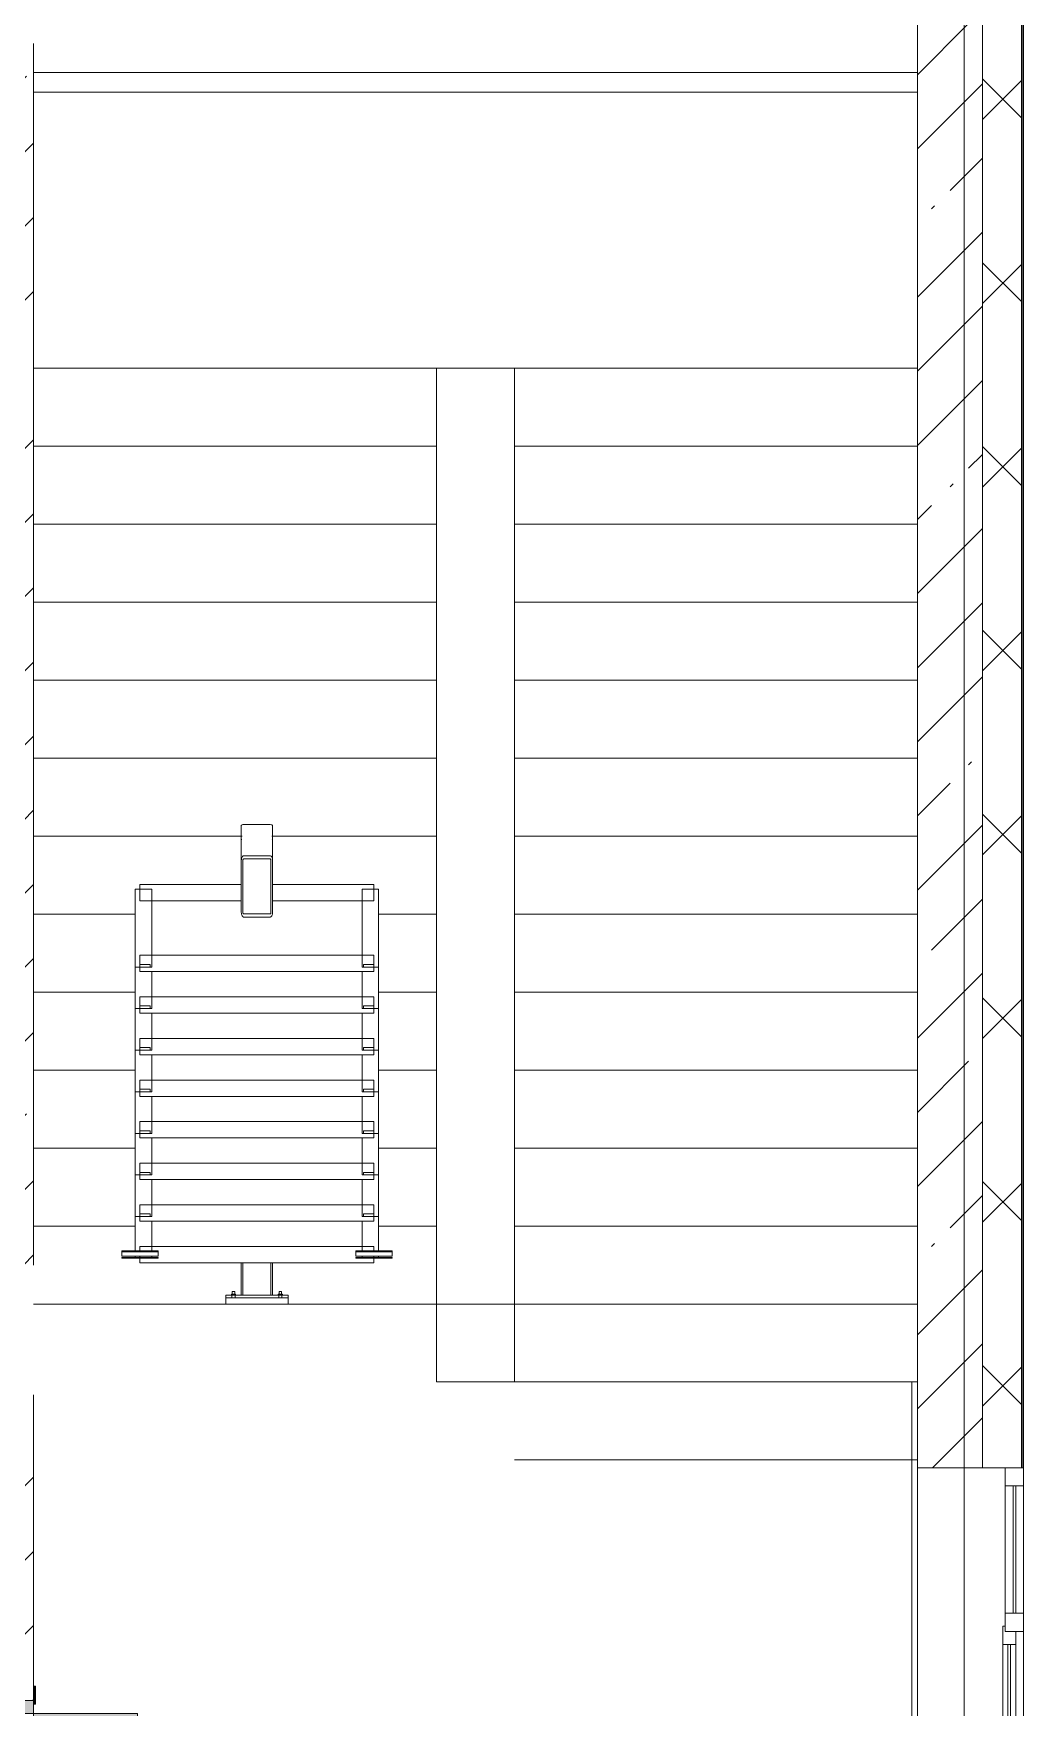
# Model space of a CAD drawing. Header units: millimetres. Extents: x 35224 to 234359, y -8553 to 29000.
# Drawn here: x 228779 to 232587, y 12198 to 18638 of the extents above; entities that cross this region are included whole.
import ezdxf

# ---------------------------------------------------------------- set-up
doc = ezdxf.new("R2010")
doc.units = ezdxf.units.MM
doc.linetypes.add('200_ШТРИХ__ш1_п0_6_', pattern=[800, 500, -300])
for name, color, linetype, lineweight in [('A-DETL-MBND-1', 7, '200_ШТРИХ__ш1_п0_6_', 9), ('A-GENM-1', 7, 'Continuous', 5), ('A-GLAZ-1', 7, 'Continuous', 5), ('A-WALL', 7, 'Continuous', 9), ('A-WALL-4', 7, 'Continuous', 5), ('I-WALL-3', 7, 'Continuous', 5), ('S-STRS-4', 7, 'Continuous', 5), ('Оси', 7, 'Continuous', 9)]:
    doc.layers.add(name, color=color, linetype=linetype, lineweight=lineweight)
for name, color, linetype, lineweight, true_color in [('A-DOOR-2', 7, 'Continuous', 5, 0xaaaaaa), ('A-DOOR-3', 7, 'Continuous', 5, 0xe2e2e2), ('A-DOOR-FRAM-2', 7, 'Continuous', 5, 0xe2e2e2), ('A-DOOR-FRAM-3', 7, 'Continuous', 5, 0xaaaaaa), ('A-FLOR-2', 7, 'Continuous', 5, 0xaaaaaa)]:
    doc.layers.add(name, color=color, linetype=linetype, lineweight=lineweight, true_color=true_color)
pattern_1 = [(45, (107348.7, 0), (-285.1231, 285.1231), []), (45, (107633.8, 0), (-285.1231, 285.1231), [504.031, -100.806, 16.764, -84.042])]

# ---------------------------------------------------------------- blocks, each defined once
blk = doc.blocks.new('110_Дверь_СКБ_2Ст - Д-1_л_Лестничная клетка EIS60 2-32142534-3_7_2_птичка')
at = {"layer": 'A-DOOR-3'}
for points in [[(612.5, 110), (662.5, 110), (662.5, 1010), (612.5, 1010), (612.5, 603.3)], [(-587.5, 110), (-587.5, 510), (-637.5, 510), (-637.5, 110)], [(712.5, -110), (712.5, 30), (697.5, 24.8), (697.5, -110)]]:
    blk.add_hatch(color=256, dxfattribs=at).paths.add_polyline_path(points)
h = blk.add_hatch(color=256, dxfattribs=at)
h.paths.add_polyline_path([(652.5, 30), (712.5, 30), (712.5, 110), (662.5, 110), (662.5, 60), (652.5, 60)])
h.paths.add_polyline_path([(-687.5, 30), (-627.5, 30), (-627.5, 60), (-637.5, 60), (-637.5, 110), (-687.5, 110)])
at = {"layer": 'A-DOOR-FRAM-2'}
for points in [[(-672.5, 110), (-672.5, 118), (-742.5, 118), (-742.5, 110)], [(767.5, 110), (767.5, 118), (697.5, 118), (697.5, 110)], [(-672.5, -110), (-672.5, 30), (-687.5, 24.8), (-687.5, -110)], [(-672.5, -118), (-672.5, -110), (-742.5, -110), (-742.5, -118)], [(767.5, -118), (767.5, -110), (697.5, -110), (697.5, -118)]]:
    blk.add_hatch(color=256, dxfattribs=at).paths.add_polyline_path(points)
at = {"layer": 'A-DOOR-2'}
for p, q in [((662.5, 1010), (612.5, 1010)), ((612.5, 1010), (612.5, 110)), ((662.5, 110), (662.5, 1010)), ((-637.5, 510), (-637.5, 110)), ((-587.5, 510), (-637.5, 510)), ((-587.5, 110), (-587.5, 510)), ((-637.5, 110), (-587.5, 110)), ((612.5, 110), (662.5, 110))]:
    blk.add_line(p, q, dxfattribs=at)
for centre, radius, start, end in [((662.5, 110), 900, 90, 180), ((-637.5, 110), 400, 360, 90)]:
    blk.add_arc(centre, radius, start, end, dxfattribs=at)
at = {"layer": 'A-DOOR-FRAM-3'}
for p, q in [((-672.5, 118), (-742.5, 118)), ((-742.5, 118), (-742.5, 110)), ((-742.5, 110), (-672.5, 110)), ((-637.5, 110), (-687.5, 110)), ((-687.5, 110), (-687.5, 30)), ((-672.5, 110), (-672.5, 118)), ((-637.5, 60), (-637.5, 110)), ((662.5, 110), (662.5, 60)), ((712.5, 110), (662.5, 110)), ((767.5, 118), (697.5, 118)), ((697.5, 118), (697.5, 110)), ((697.5, 110), (767.5, 110)), ((712.5, 30), (712.5, 110)), ((767.5, 110), (767.5, 118)), ((-687.5, 30), (-627.5, 30)), ((-672.5, 30), (-687.5, 30)), ((-687.5, 30), (-687.5, -110)), ((-672.5, -110), (-672.5, 30)), ((-627.5, 60), (-637.5, 60)), ((-627.5, 30), (-627.5, 60)), ((662.5, 60), (652.5, 60)), ((652.5, 60), (652.5, 30)), ((652.5, 30), (712.5, 30)), ((712.5, 30), (697.5, 30)), ((697.5, 30), (697.5, -110)), ((712.5, -110), (712.5, 30)), ((-672.5, -110), (-742.5, -110)), ((-742.5, -110), (-742.5, -118)), ((-742.5, -118), (-672.5, -118)), ((-687.5, -110), (-672.5, -110)), ((-672.5, -118), (-672.5, -110)), ((697.5, -110), (712.5, -110)), ((767.5, -110), (697.5, -110)), ((697.5, -110), (697.5, -118)), ((697.5, -118), (767.5, -118)), ((767.5, -118), (767.5, -110))]:
    blk.add_line(p, q, dxfattribs=at)
blk = doc.blocks.new('120_Окно_СКБ_2Ст_Фрамуга сверху - 120_Окно_СКБ_2Ст_2300х2500_h_ ДОО 2-24160916-3_7_2_птичка')
at = {"layer": 'A-GLAZ-1'}
for p, q in [((-1150, 13), (-1150, 83)), ((-1150, 83), (-1080, 83)), ((1150, 83), (-1150, 83)), ((-1080, 83), (-1080, 13)), ((-1080, 83), (1080, 83)), ((-590, 13), (-590, 83)), ((-590, 83), (-520, 83)), ((-520, 83), (-520, 13)), ((1080, 13), (1080, 83)), ((1080, 83), (1150, 83)), ((1150, 83), (1150, 13)), ((-1080, 13), (-1150, 13)), ((-1150, 13), (-540, 13)), ((-590, 53), (-1080, 53)), ((-590, 43), (-1080, 43)), ((-1080, 13), (-540, 13)), ((-520, 13), (-590, 13)), ((-520, 13), (-540, 13)), ((-540, 13), (-540, 3)), ((-540, 3), (1100, 3)), ((1100, 3), (-540, 3)), ((1080, 53), (-520, 53)), ((-520, 53), (-520, 13)), ((-470, 3), (-470, 53)), ((-470, 33), (1030, 33)), ((1030, 23), (-470, 23)), ((1030, 3), (1030, 53)), ((1080, 13), (1080, 53)), ((1150, 13), (1080, 13)), ((1100, 13), (1080, 13)), ((1100, 13), (1150, 13)), ((1100, 3), (1100, 13))]:
    blk.add_line(p, q, dxfattribs=at)
blk = doc.blocks.new('Анкер клиновой - Анкер клиновой МКТ В 10-10-16_85-22193208-3_7_2_птичка')
at = {"layer": 'A-DETL-MBND-1'}
for p, q in [((122191.4, 13788), (122191.4, 13784)), ((122207.4, 13788), (122191.4, 13788)), ((122191.4, 13788), (122207.4, 13788)), ((122194.4, 13798), (122194.4, 13784)), ((122204.4, 13798), (122194.4, 13798)), ((122194.4, 13798), (122204.4, 13798)), ((122204.4, 13784), (122204.4, 13798)), ((122207.4, 13784), (122207.4, 13788))]:
    blk.add_line(p, q, dxfattribs=at)
blk = doc.blocks.new('ОМ_Полоса_Трапеция прямоугольная_Прокат_ГОСТ 103-2006 - ОМ_Полоса_Трапеция прямоугольная_Прокат_ГОСТ 103-2006-21111644-3_7_2_птичка')
at = {"layer": 'A-GENM-1'}
for p, q in [((122699.4, 15046.5), (122699.4, 15056.5)), ((122699.4, 15056.5), (122739.4, 15056.5)), ((122739.4, 15046.5), (122699.4, 15046.5)), ((122739.4, 15056.5), (122739.4, 15046.5))]:
    blk.add_line(p, q, dxfattribs=at)
blk = doc.blocks.new('ОМ_Полоса_Трапеция прямоугольная_Прокат_ГОСТ 103-2006 - ОМ_Полоса_Трапеция прямоугольная_Прокат_ГОСТ 103-2006-V163-3_7_2_птичка')
at = {"layer": 'A-GENM-1'}
for p, q in [((122699.4, 14416.5), (122699.4, 14406.5)), ((122739.4, 14416.5), (122699.4, 14416.5)), ((122699.4, 14406.5), (122739.4, 14406.5)), ((122739.4, 14406.5), (122739.4, 14416.5))]:
    blk.add_line(p, q, dxfattribs=at)
blk = doc.blocks.new('ОМ_Полоса_Трапеция прямоугольная_Прокат_ГОСТ 103-2006 - ОМ_Полоса_Трапеция прямоугольная_Прокат_ГОСТ 103-2006-V164-3_7_2_птичка')
at = {"layer": 'A-GENM-1'}
for p, q in [((122699.4, 14256.5), (122699.4, 14246.5)), ((122739.4, 14256.5), (122699.4, 14256.5)), ((122699.4, 14246.5), (122739.4, 14246.5)), ((122739.4, 14246.5), (122739.4, 14256.5))]:
    blk.add_line(p, q, dxfattribs=at)
blk = doc.blocks.new('ОМ_Полоса_Трапеция прямоугольная_Прокат_ГОСТ 103-2006 - ОМ_Полоса_Трапеция прямоугольная_Прокат_ГОСТ 103-2006-V165-3_7_2_птичка')
at = {"layer": 'A-GENM-1'}
for p, q in [((122699.4, 14096.5), (122699.4, 14086.5)), ((122739.4, 14096.5), (122699.4, 14096.5)), ((122699.4, 14086.5), (122739.4, 14086.5)), ((122739.4, 14086.5), (122739.4, 14096.5))]:
    blk.add_line(p, q, dxfattribs=at)
blk = doc.blocks.new('ОМ_Полоса_Прокат_ГОСТ 103-2006 - ОМ_Полоса_Прокат_ГОСТ 103-2006-22193251-3_7_2_птичка')
at = {"layer": 'A-GENM-1'}
for p, q in [((122809.4, 13929.5), (122669.4, 13929.5)), ((122669.4, 13929.5), (122669.4, 13926.5)), ((122669.4, 13926.5), (122809.4, 13926.5)), ((122809.4, 13926.5), (122809.4, 13929.5))]:
    blk.add_line(p, q, dxfattribs=at)
blk = doc.blocks.new('ОМ_Полоса_Прокат_ГОСТ 103-2006 - ОМ_Полоса_Прокат_ГОСТ 103-2006-22193252-3_7_2_птичка')
at = {"layer": 'A-GENM-1'}
for p, q in [((122669.4, 13954.2), (122669.4, 13950.8)), ((122809.4, 13954.2), (122669.4, 13954.2)), ((122669.4, 13950.8), (122809.4, 13950.8)), ((122669.4, 13933.9), (122669.4, 13950.8)), ((122809.4, 13933.9), (122669.4, 13933.9)), ((122809.4, 13950.8), (122809.4, 13954.2)), ((122809.4, 13950.8), (122809.4, 13933.9))]:
    blk.add_line(p, q, dxfattribs=at)
blk = doc.blocks.new('ОМ_Полоса_Трапеция прямоугольная_Прокат_ГОСТ 103-2006 - ОМ_Полоса_Трапеция прямоугольная_Прокат_ГОСТ 103-2006-21111686-3_7_2_птичка')
at = {"layer": 'A-GENM-1'}
for p, q in [((121839.4, 15056.5), (121879.4, 15056.5)), ((121839.4, 15046.5), (121839.4, 15056.5)), ((121879.4, 15046.5), (121839.4, 15046.5)), ((121879.4, 15056.5), (121879.4, 15046.5))]:
    blk.add_line(p, q, dxfattribs=at)
blk = doc.blocks.new('ОМ_Полоса_Трапеция прямоугольная_Прокат_ГОСТ 103-2006 - ОМ_Полоса_Трапеция прямоугольная_Прокат_ГОСТ 103-2006-V166-3_7_2_птичка')
at = {"layer": 'A-GENM-1'}
for p, q in [((121879.4, 14416.5), (121839.4, 14416.5)), ((121839.4, 14416.5), (121839.4, 14406.5)), ((121839.4, 14406.5), (121879.4, 14406.5)), ((121879.4, 14406.5), (121879.4, 14416.5))]:
    blk.add_line(p, q, dxfattribs=at)
blk = doc.blocks.new('ОМ_Полоса_Трапеция прямоугольная_Прокат_ГОСТ 103-2006 - ОМ_Полоса_Трапеция прямоугольная_Прокат_ГОСТ 103-2006-V167-3_7_2_птичка')
at = {"layer": 'A-GENM-1'}
for p, q in [((121879.4, 14256.5), (121839.4, 14256.5)), ((121839.4, 14256.5), (121839.4, 14246.5)), ((121839.4, 14246.5), (121879.4, 14246.5)), ((121879.4, 14246.5), (121879.4, 14256.5))]:
    blk.add_line(p, q, dxfattribs=at)
blk = doc.blocks.new('ОМ_Полоса_Трапеция прямоугольная_Прокат_ГОСТ 103-2006 - ОМ_Полоса_Трапеция прямоугольная_Прокат_ГОСТ 103-2006-V168-3_7_2_птичка')
at = {"layer": 'A-GENM-1'}
for p, q in [((121879.4, 14096.5), (121839.4, 14096.5)), ((121839.4, 14096.5), (121839.4, 14086.5)), ((121839.4, 14086.5), (121879.4, 14086.5)), ((121879.4, 14086.5), (121879.4, 14096.5))]:
    blk.add_line(p, q, dxfattribs=at)
blk = doc.blocks.new('ОМ_Полоса_Прокат_ГОСТ 103-2006 - ОМ_Полоса_Прокат_ГОСТ 103-2006-22193295-3_7_2_птичка')
at = {"layer": 'A-GENM-1'}
for p, q in [((121909.4, 13929.5), (121769.4, 13929.5)), ((121769.4, 13929.5), (121769.4, 13926.5)), ((121769.4, 13926.5), (121909.4, 13926.5)), ((121909.4, 13926.5), (121909.4, 13929.5))]:
    blk.add_line(p, q, dxfattribs=at)
blk = doc.blocks.new('ОМ_Полоса_Прокат_ГОСТ 103-2006 - ОМ_Полоса_Прокат_ГОСТ 103-2006-22193296-3_7_2_птичка')
at = {"layer": 'A-GENM-1'}
for p, q in [((121909.4, 13954.2), (121769.4, 13954.2)), ((121769.4, 13954.2), (121769.4, 13950.8)), ((121769.4, 13950.8), (121909.4, 13950.8)), ((121769.4, 13933.9), (121769.4, 13950.8)), ((121909.4, 13933.9), (121769.4, 13933.9)), ((121909.4, 13950.8), (121909.4, 13954.2)), ((121909.4, 13950.8), (121909.4, 13933.9))]:
    blk.add_line(p, q, dxfattribs=at)
blk = doc.blocks.new('ОМ_Нижняя опорная пятка1 - ОМ_Нижняя опорная пятка-21111576-3_7_2_птичка')
at = {"layer": 'A-DETL-MBND-1'}
for p, q in [((-96, -10), (-96, 0)), ((-84, -10), (-84, 0)), ((84, -10), (84, 0)), ((96, -10), (96, 0))]:
    blk.add_line(p, q, dxfattribs=at)
blk = doc.blocks.new('ОМ_Труба_ГОСТ 8639-82 - ОМ_Труба_ГОСТ 8639-82-21111694-3_7_2_птичка')
at = {"layer": 'A-GENM-1'}
for p, q in [((122229.4, 15590.5), (122229.4, 15456.5)), ((122238.4, 15595.1), (122340.4, 15595.1)), ((122349.4, 15456.5), (122349.4, 15590.5)), ((122238.4, 15474.2), (122340.4, 15474.2)), ((122340.4, 15462.4), (122238.4, 15462.4)), ((122229.4, 15256.4), (122229.4, 15456.5)), ((122235.4, 15456.5), (122235.4, 15256.4)), ((122343.4, 15256.4), (122343.4, 15456.5)), ((122349.4, 15456.5), (122349.4, 15256.4)), ((122238.4, 15250.5), (122340.4, 15250.5)), ((122340.4, 15238.8), (122238.4, 15238.8))]:
    blk.add_line(p, q, dxfattribs=at)
at = {"layer": 'A-GENM-1', "flags": 128}
for points in [[(122229.4, 15456.5), (122229.6, 15460), (122230.1, 15463.3), (122231, 15466.3), (122232.1, 15469), (122233.4, 15471.2), (122235, 15472.8), (122236.7, 15473.8), (122238.4, 15474.2)], [(122238.4, 15462.4), (122237.9, 15462.3), (122237.3, 15461.9), (122236.8, 15461.4), (122236.3, 15460.7), (122235.9, 15459.8), (122235.7, 15458.8), (122235.5, 15457.7), (122235.4, 15456.5)], [(122340.4, 15474.2), (122342.2, 15473.8), (122343.9, 15472.8), (122345.4, 15471.2), (122346.8, 15469), (122347.9, 15466.3), (122348.8, 15463.3), (122349.3, 15460), (122349.4, 15456.5)], [(122343.4, 15456.5), (122343.4, 15457.7), (122343.2, 15458.8), (122342.9, 15459.8), (122342.6, 15460.7), (122342.1, 15461.4), (122341.6, 15461.9), (122341, 15462.3), (122340.4, 15462.4)], [(122238.4, 15238.8), (122236.7, 15239.1), (122235, 15240.1), (122233.4, 15241.8), (122232.1, 15243.9), (122231, 15246.6), (122230.1, 15249.7), (122229.6, 15253), (122229.4, 15256.4)], [(122235.4, 15256.4), (122235.5, 15255.3), (122235.7, 15254.2), (122235.9, 15253.2), (122236.3, 15252.3), (122236.8, 15251.5), (122237.3, 15251), (122237.9, 15250.7), (122238.4, 15250.5)], [(122349.4, 15256.4), (122349.3, 15253), (122348.8, 15249.7), (122347.9, 15246.6), (122346.8, 15243.9), (122345.4, 15241.8), (122343.9, 15240.1), (122342.2, 15239.1), (122340.4, 15238.8)], [(122340.4, 15250.5), (122341, 15250.7), (122341.6, 15251), (122342.1, 15251.5), (122342.6, 15252.3), (122342.9, 15253.2), (122343.2, 15254.2), (122343.4, 15255.3), (122343.4, 15256.4)]]:
    blk.add_lwpolyline(points, dxfattribs=at)
at = {"layer": 'A-GENM-1'}
for centre, major_axis, start_param, end_param in [((122238.4, 15590.5), (9, 0), 1.570796, 3.141593), ((122340.4, 15590.5), (9, 0), 0, 1.570796), ((122238.4, 15538.5), (9, 0), 3.141593, 3.665191), ((122340.4, 15538.5), (-9, 0), 2.617994, 3.141593)]:
    blk.add_ellipse(centre, major_axis=major_axis, ratio=0.509802, start_param=start_param, end_param=end_param, dxfattribs=at)
blk = doc.blocks.new('ОМ_Уголок_ГОСТ 8509-93 - ОМ_Уголок_ГОСТ 8509-93-22194532-3_7_2_птичка')
at = {"layer": 'A-GENM-1'}
for p, q in [((0, 45.2), (0, -17.8)), ((390, 45.2), (0, 45.2)), ((900, 45.2), (510, 45.2)), ((900, -17.8), (900, 45.2)), ((0, -17.8), (390, -17.8)), ((510, -17.8), (900, -17.8))]:
    blk.add_line(p, q, dxfattribs=at)
blk = doc.blocks.new('ОМ_Уголок_ГОСТ 8509-93 - ОМ_Уголок_ГОСТ 8509-93-V169-3_7_2_птичка')
at = {"layer": 'A-GENM-1'}
for p, q in [((0, 45.2), (0, -17.8)), ((900, 45.2), (0, 45.2)), ((900, -17.8), (900, 45.2)), ((0, -17.8), (900, -17.8))]:
    blk.add_line(p, q, dxfattribs=at)
blk = doc.blocks.new('ОМ_Уголок_ГОСТ 8509-93 - ОМ_Уголок_ГОСТ 8509-93-22194533-3_7_2_птичка')
at = {"layer": 'A-GENM-1'}
for p, q in [((0, 45.2), (0, -17.8)), ((300, 45.2), (0, 45.2)), ((300, -17.8), (300, 45.2)), ((0, -17.8), (300, -17.8))]:
    blk.add_line(p, q, dxfattribs=at)
blk = doc.blocks.new('ОМ_Уголок_ГОСТ 8509-93 - ОМ_Уголок_ГОСТ 8509-93-V170-3_7_2_птичка')
at = {"layer": 'A-GENM-1'}
for p, q in [((0, 45.2), (0, -17.8)), ((142.2, 45.2), (0, 45.2)), ((0, -17.8), (160, -17.8))]:
    blk.add_line(p, q, dxfattribs=at)
blk = doc.blocks.new('ОМ_Уголок_ГОСТ 8509-93 - ОМ_Уголок_ГОСТ 8509-93-V171-3_7_2_птичка')
at = {"layer": 'A-GENM-1'}
for p, q in [((300, 45.2), (157.8, 45.2)), ((300, -17.8), (300, 45.2)), ((140, -17.8), (300, -17.8))]:
    blk.add_line(p, q, dxfattribs=at)
blk = doc.blocks.new('ОМ_Уголок_ГОСТ 8509-93 - ОМ_Уголок_ГОСТ 8509-93-V172-3_7_2_птичка')
at = {"layer": 'A-GENM-1'}
for p, q in [((0, 45.2), (0, 27.8)), ((900, 45.2), (0, 45.2)), ((0, 7.4), (0, -17.8)), ((900, 27.8), (900, 45.2)), ((900, -17.8), (900, 7.4)), ((0, -17.8), (900, -17.8))]:
    blk.add_line(p, q, dxfattribs=at)
blk = doc.blocks.new('ОМ_Уголок_ГОСТ 8509-93 - ОМ_Уголок_ГОСТ 8509-93-V173-3_7_2_птичка')
at = {"layer": 'A-GENM-1'}
for p, q in [((0, 45.2), (0, -17.8)), ((7.4, 45.2), (0, 45.2)), ((142.2, 45.2), (27.8, 45.2)), ((0, -17.8), (7.4, -17.8)), ((27.8, -17.8), (160, -17.8))]:
    blk.add_line(p, q, dxfattribs=at)
blk = doc.blocks.new('ОМ_Уголок_ГОСТ 8509-93 - ОМ_Уголок_ГОСТ 8509-93-V174-3_7_2_птичка')
at = {"layer": 'A-GENM-1'}
for p, q in [((272.2, 45.2), (157.8, 45.2)), ((300, 45.2), (292.6, 45.2)), ((300, -17.8), (300, 45.2)), ((140, -17.8), (272.2, -17.8)), ((292.6, -17.8), (300, -17.8))]:
    blk.add_line(p, q, dxfattribs=at)
blk = doc.blocks.new('ОМ_Труба_ГОСТ 8639-82 - ОМ_Труба_ГОСТ 8639-82-21111710-3_7_2_птичка')
at = {"layer": 'A-DETL-MBND-1'}
for p, q in [((122229.4, 13908.7), (122229.4, 13784)), ((122235.4, 13908.7), (122235.4, 13784)), ((122343.4, 13908.7), (122343.4, 13784)), ((122349.4, 13784), (122349.4, 13908.7))]:
    blk.add_line(p, q, dxfattribs=at)
blk = doc.blocks.new('ОМ_Уголок_ГОСТ 8510-86 - ОМ_Уголок_ГОСТ 8510-86-21111720-3_7_2_птичка')
at = {"layer": 'A-DETL-MBND-1'}
for p, q in [((0, 34), (0, 0)), ((0, 10), (240, 10)), ((0, 0), (240, 0)), ((240, 0), (240, 34))]:
    blk.add_line(p, q, dxfattribs=at)
blk = doc.blocks.new('Зашивка приборов отопления41 - Зашивка приборов отопления-33325756-3_7_2_птичка')
at = {"layer": 'A-WALL-4'}
for p, q in [((121290.8, 18669.6), (124690.8, 18669.6)), ((124690.8, 18669.6), (121290.8, 18669.6)), ((121290.8, 18594.6), (124690.8, 18594.6))]:
    blk.add_line(p, q, dxfattribs=at)

msp = doc.modelspace()

# ---------------------------------------------------------------- hatches: boundary and pattern name
at = {"layer": 'A-WALL-4'}
h = msp.add_hatch(dxfattribs=at)
h.set_pattern_fill('FP_93', color=256, style=0, pattern_type=2)
h.set_pattern_definition([(45, (107348.7, 0), (-353.5534, 353.5534), []), (135, (107348.7, 0), (-353.5534, -353.5534), [])])
h.paths.add_polyline_path([(232428.7, -250), (232578.7, -250), (232578.7, 7700), (232428.7, 7700), (232428.7, -100)])
h.paths.add_polyline_path([(232578.7, 8900), (232578.7, 10820), (232428.7, 10820), (232428.7, 8900)])
h.paths.add_polyline_path([(232578.7, 13120), (232578.7, 21400), (232428.7, 21400), (232428.7, 13120)])
at = {"layer": 'I-WALL-3'}
h = msp.add_hatch(dxfattribs=at)
h.set_pattern_fill('FP_89', color=256, style=0, pattern_type=2)
h.set_pattern_definition(pattern_1)
h.paths.add_polyline_path([(232178.7, 10600), (232428.7, 10600), (232428.7, 10820), (232178.7, 10820), (232178.7, 10642.6)])
h.paths.add_polyline_path([(232428.7, 13120), (232428.7, 21400), (232178.7, 21400), (232178.7, 13120)])
h = msp.add_hatch(dxfattribs=at)
h.set_pattern_fill('FP_89', color=256, style=0, pattern_type=2)
h.set_pattern_definition(pattern_1)
h.paths.add_polyline_path([(228558.7, 10380), (228778.7, 10380), (228778.7, 10825), (228558.7, 10825), (228558.7, 10400)])
h.paths.add_polyline_path([(228728.7, 12225), (228778.7, 12225), (228778.7, 13400), (228558.7, 13400), (228558.7, 12225), (228698.7, 12225)])
h.paths.add_polyline_path([(228558.7, 13900), (228778.7, 13900), (228778.7, 18600), (228558.7, 18600), (228558.7, 14691.7)])
h.paths.add_polyline_path([(228778.3, 19100), (228778.7, 19100), (228778.7, 19110), (228558.7, 19110), (228558.7, 19100)])

# ---------------------------------------------------------------- linework, layer by layer
at = {"layer": 'A-FLOR-2'}
for p, q in [((230628.7, 13750), (228778.7, 13750)), ((230328.7, 13450), (230328.7, 13750)), ((230628.7, 13450), (230628.7, 13750)), ((232157.7, 13450), (230328.7, 13450)), ((232157.7, 10600), (232157.7, 13450)), ((232178.7, 13150), (232157.7, 13150))]:
    msp.add_line(p, q, dxfattribs=at)
at = {"layer": 'A-WALL'}
for p, q in [((232578.7, 13120), (232578.7, 21550)), ((232581.7, 13120), (232581.7, 21553)), ((232428.7, 21400), (232428.7, 13120)), ((232428.7, 13120), (232428.7, 21400))]:
    msp.add_line(p, q, dxfattribs=at)
at = {"layer": 'A-WALL-4'}
for p, q in [((232586.7, 7700), (232586.7, 21558)), ((232428.7, 13120), (232586.7, 13120))]:
    msp.add_line(p, q, dxfattribs=at)
at = {"layer": 'I-WALL-3'}
for p, q in [((232178.7, 18850), (232178.7, 10600)), ((228778.7, 13900), (228778.7, 18600)), ((228778.7, 12280), (228778.7, 13400)), ((232178.7, 13120), (232428.7, 13120))]:
    msp.add_line(p, q, dxfattribs=at)
at = {"layer": 'S-STRS-4'}
for p, q in [((228778.7, 17350), (230328.7, 17350)), ((228778.7, 17350), (230328.7, 17350)), ((230328.7, 17350), (230628.7, 17350)), ((230328.7, 17050), (230328.7, 17350)), ((232178.7, 17350), (230628.7, 17350)), ((230628.7, 17350), (230628.7, 17050)), ((232178.7, 17350), (230628.7, 17350)), ((228778.7, 17050), (230328.7, 17050)), ((228778.7, 17050), (230328.7, 17050)), ((230328.7, 16750), (230328.7, 17050)), ((230628.7, 17050), (230628.7, 16750)), ((232178.7, 17050), (230628.7, 17050)), ((232178.7, 17050), (230628.7, 17050)), ((228778.7, 16750), (230328.7, 16750)), ((228778.7, 16750), (230328.7, 16750)), ((230328.7, 16450), (230328.7, 16750)), ((230628.7, 16750), (230628.7, 16450)), ((232178.7, 16750), (230628.7, 16750)), ((232178.7, 16750), (230628.7, 16750)), ((228778.7, 16450), (230328.7, 16450)), ((228778.7, 16450), (230328.7, 16450)), ((230328.7, 16150), (230328.7, 16450)), ((230628.7, 16450), (230628.7, 16150)), ((232178.7, 16450), (230628.7, 16450)), ((232178.7, 16450), (230628.7, 16450)), ((228778.7, 16150), (230328.7, 16150)), ((228778.7, 16150), (230328.7, 16150)), ((230328.7, 15850), (230328.7, 16150)), ((230628.7, 16150), (230628.7, 15850)), ((232178.7, 16150), (230628.7, 16150)), ((232178.7, 16150), (230628.7, 16150)), ((228778.7, 15850), (230328.7, 15850)), ((228778.7, 15850), (230328.7, 15850)), ((230328.7, 15550), (230328.7, 15850)), ((230628.7, 15850), (230628.7, 15550)), ((232178.7, 15850), (230628.7, 15850)), ((232178.7, 15850), (230628.7, 15850)), ((228778.7, 15550), (229581.3, 15550)), ((228778.7, 15550), (229581.3, 15550)), ((229695, 15550), (230328.7, 15550)), ((229695, 15550), (230328.7, 15550)), ((230328.7, 15250), (230328.7, 15550)), ((230628.7, 15550), (230628.7, 15250)), ((232178.7, 15550), (230628.7, 15550)), ((232178.7, 15550), (230628.7, 15550)), ((228778.7, 15250), (229170.3, 15250)), ((228778.7, 15250), (229170.3, 15250)), ((230105.9, 15250), (230328.7, 15250)), ((230105.9, 15250), (230328.7, 15250)), ((230328.7, 14950), (230328.7, 15250)), ((230628.7, 15250), (230628.7, 14950)), ((232178.7, 15250), (230628.7, 15250)), ((232178.7, 15250), (230628.7, 15250)), ((228778.7, 14950), (229170.3, 14950)), ((228778.7, 14950), (229170.3, 14950)), ((230105.9, 14950), (230328.7, 14950)), ((230105.9, 14950), (230328.7, 14950)), ((230328.7, 14650), (230328.7, 14950)), ((230628.7, 14950), (230628.7, 14650)), ((232178.7, 14950), (230628.7, 14950)), ((232178.7, 14950), (230628.7, 14950)), ((228778.7, 14650), (229170.3, 14650)), ((228778.7, 14650), (229170.3, 14650)), ((230105.9, 14650), (230328.7, 14650)), ((230105.9, 14650), (230328.7, 14650)), ((230328.7, 14350), (230328.7, 14650)), ((230628.7, 14650), (230628.7, 14350)), ((232178.7, 14650), (230628.7, 14650)), ((232178.7, 14650), (230628.7, 14650)), ((228778.7, 14350), (229170.3, 14350)), ((228778.7, 14350), (229170.3, 14350)), ((230105.9, 14350), (230328.7, 14350)), ((230105.9, 14350), (230328.7, 14350)), ((230328.7, 14050), (230328.7, 14350)), ((230628.7, 14350), (230628.7, 14050)), ((232178.7, 14350), (230628.7, 14350)), ((232178.7, 14350), (230628.7, 14350)), ((228778.7, 14050), (229170.3, 14050)), ((228778.7, 14050), (229170.3, 14050)), ((230105.9, 14050), (230328.7, 14050)), ((230105.9, 14050), (230328.7, 14050)), ((230328.7, 13750), (230328.7, 14050)), ((230628.7, 14050), (230628.7, 13750)), ((232178.7, 14050), (230628.7, 14050)), ((232178.7, 14050), (230628.7, 14050)), ((232178.7, 13750), (230628.7, 13750)), ((232178.7, 13750), (230628.7, 13750)), ((232178.7, 13450), (232157.7, 13450)), ((232178.7, 13450), (232157.7, 13450)), ((232178.7, 13150), (230628.7, 13150))]:
    msp.add_line(p, q, dxfattribs=at)
at = {"layer": 'Оси'}
msp.add_line((232358.7, 10029.8), (232358.7, 21915.1), dxfattribs=at)

# ---------------------------------------------------------------- block references
at = {"layer": 'A-DETL-MBND-1'}
for name, p in [('ОМ_Труба_ГОСТ 8639-82 - ОМ_Труба_ГОСТ 8639-82-21111710-3_7_2_птичка', (107348.7, 0)), ('Анкер клиновой - Анкер клиновой МКТ В 10-10-16_85-22193208-3_7_2_птичка', (107348.7, 0)), ('ОМ_Нижняя опорная пятка1 - ОМ_Нижняя опорная пятка-21111576-3_7_2_птичка', (229638.1, 13784)), ('Анкер клиновой - Анкер клиновой МКТ В 10-10-16_85-22193208-3_7_2_птичка', (107528.7, 0))]:
    msp.add_blockref(name, p, dxfattribs=at)
at = {"layer": 'A-DETL-MBND-1', "extrusion": (0, 0, -1), "rotation": 180}
msp.add_blockref('ОМ_Уголок_ГОСТ 8510-86 - ОМ_Уголок_ГОСТ 8510-86-21111720-3_7_2_птичка', (-229518.1, 13784), dxfattribs=at)
at = {"layer": 'A-DOOR-2', "rotation": 269.9999999999998}
msp.add_blockref('110_Дверь_СКБ_2Ст - Д-1_л_Лестничная клетка EIS60 2-32142534-3_7_2_птичка', (228668.7, 11537.5), dxfattribs=at)
at = {"layer": 'A-GENM-1'}
for name, p in [('ОМ_Труба_ГОСТ 8639-82 - ОМ_Труба_ГОСТ 8639-82-21111694-3_7_2_птичка', (107348.7, 0)), ('ОМ_Полоса_Трапеция прямоугольная_Прокат_ГОСТ 103-2006 - ОМ_Полоса_Трапеция прямоугольная_Прокат_ГОСТ 103-2006-21111686-3_7_2_птичка', (107348.7, 0)), ('ОМ_Полоса_Трапеция прямоугольная_Прокат_ГОСТ 103-2006 - ОМ_Полоса_Трапеция прямоугольная_Прокат_ГОСТ 103-2006-21111644-3_7_2_птичка', (107348.7, 0)), ('ОМ_Полоса_Трапеция прямоугольная_Прокат_ГОСТ 103-2006 - ОМ_Полоса_Трапеция прямоугольная_Прокат_ГОСТ 103-2006-21111686-3_7_2_птичка', (107348.7, -160)), ('ОМ_Полоса_Трапеция прямоугольная_Прокат_ГОСТ 103-2006 - ОМ_Полоса_Трапеция прямоугольная_Прокат_ГОСТ 103-2006-21111644-3_7_2_птичка', (107348.7, -160)), ('ОМ_Полоса_Трапеция прямоугольная_Прокат_ГОСТ 103-2006 - ОМ_Полоса_Трапеция прямоугольная_Прокат_ГОСТ 103-2006-21111686-3_7_2_птичка', (107348.7, -320)), ('ОМ_Полоса_Трапеция прямоугольная_Прокат_ГОСТ 103-2006 - ОМ_Полоса_Трапеция прямоугольная_Прокат_ГОСТ 103-2006-21111644-3_7_2_птичка', (107348.7, -320)), ('ОМ_Полоса_Трапеция прямоугольная_Прокат_ГОСТ 103-2006 - ОМ_Полоса_Трапеция прямоугольная_Прокат_ГОСТ 103-2006-21111686-3_7_2_птичка', (107348.7, -480)), ('ОМ_Полоса_Трапеция прямоугольная_Прокат_ГОСТ 103-2006 - ОМ_Полоса_Трапеция прямоугольная_Прокат_ГОСТ 103-2006-21111644-3_7_2_птичка', (107348.7, -480)), ('ОМ_Полоса_Трапеция прямоугольная_Прокат_ГОСТ 103-2006 - ОМ_Полоса_Трапеция прямоугольная_Прокат_ГОСТ 103-2006-V166-3_7_2_птичка', (107348.7, 0)), ('ОМ_Полоса_Трапеция прямоугольная_Прокат_ГОСТ 103-2006 - ОМ_Полоса_Трапеция прямоугольная_Прокат_ГОСТ 103-2006-V163-3_7_2_птичка', (107348.7, 0)), ('ОМ_Полоса_Трапеция прямоугольная_Прокат_ГОСТ 103-2006 - ОМ_Полоса_Трапеция прямоугольная_Прокат_ГОСТ 103-2006-V167-3_7_2_птичка', (107348.7, 0)), ('ОМ_Полоса_Трапеция прямоугольная_Прокат_ГОСТ 103-2006 - ОМ_Полоса_Трапеция прямоугольная_Прокат_ГОСТ 103-2006-V164-3_7_2_птичка', (107348.7, 0)), ('ОМ_Полоса_Трапеция прямоугольная_Прокат_ГОСТ 103-2006 - ОМ_Полоса_Трапеция прямоугольная_Прокат_ГОСТ 103-2006-V168-3_7_2_птичка', (107348.7, 0)), ('ОМ_Полоса_Трапеция прямоугольная_Прокат_ГОСТ 103-2006 - ОМ_Полоса_Трапеция прямоугольная_Прокат_ГОСТ 103-2006-V165-3_7_2_птичка', (107348.7, 0)), ('ОМ_Полоса_Прокат_ГОСТ 103-2006 - ОМ_Полоса_Прокат_ГОСТ 103-2006-22193296-3_7_2_птичка', (107348.7, 0)), ('ОМ_Полоса_Прокат_ГОСТ 103-2006 - ОМ_Полоса_Прокат_ГОСТ 103-2006-22193295-3_7_2_птичка', (107348.7, 0)), ('ОМ_Полоса_Прокат_ГОСТ 103-2006 - ОМ_Полоса_Прокат_ГОСТ 103-2006-22193252-3_7_2_птичка', (107348.7, 0)), ('ОМ_Полоса_Прокат_ГОСТ 103-2006 - ОМ_Полоса_Прокат_ГОСТ 103-2006-22193251-3_7_2_птичка', (107348.7, 0))]:
    msp.add_blockref(name, p, dxfattribs=at)
at = {"layer": 'A-GENM-1', "extrusion": (0, 0, -1)}
for name, p, rotation in [('ОМ_Уголок_ГОСТ 8509-93 - ОМ_Уголок_ГОСТ 8509-93-22194533-3_7_2_птичка', (-229188.1, 15046.5), 90.00000000000064), ('ОМ_Уголок_ГОСТ 8509-93 - ОМ_Уголок_ГОСТ 8509-93-22194532-3_7_2_птичка', (-229188.1, 15346.5), 180), ('ОМ_Уголок_ГОСТ 8509-93 - ОМ_Уголок_ГОСТ 8509-93-22194533-3_7_2_птичка', (-230088.1, 15346.5), 270.0000000000008), ('ОМ_Уголок_ГОСТ 8509-93 - ОМ_Уголок_ГОСТ 8509-93-V170-3_7_2_птичка', (-229188.1, 14886.5), 90.00000000000064), ('ОМ_Уголок_ГОСТ 8509-93 - ОМ_Уголок_ГОСТ 8509-93-V171-3_7_2_птичка', (-230088.1, 15186.5), 270.0000000000008), ('ОМ_Уголок_ГОСТ 8509-93 - ОМ_Уголок_ГОСТ 8509-93-V170-3_7_2_птичка', (-229188.1, 14726.5), 90.00000000000064), ('ОМ_Уголок_ГОСТ 8509-93 - ОМ_Уголок_ГОСТ 8509-93-V171-3_7_2_птичка', (-230088.1, 15026.5), 270.0000000000008), ('ОМ_Уголок_ГОСТ 8509-93 - ОМ_Уголок_ГОСТ 8509-93-V170-3_7_2_птичка', (-229188.1, 14566.5), 90.00000000000064), ('ОМ_Уголок_ГОСТ 8509-93 - ОМ_Уголок_ГОСТ 8509-93-V171-3_7_2_птичка', (-230088.1, 14866.5), 270.0000000000008), ('ОМ_Уголок_ГОСТ 8509-93 - ОМ_Уголок_ГОСТ 8509-93-V170-3_7_2_птичка', (-229188.1, 14406.5), 90.00000000000064), ('ОМ_Уголок_ГОСТ 8509-93 - ОМ_Уголок_ГОСТ 8509-93-V171-3_7_2_птичка', (-230088.1, 14706.5), 270.0000000000008), ('ОМ_Уголок_ГОСТ 8509-93 - ОМ_Уголок_ГОСТ 8509-93-V170-3_7_2_птичка', (-229188.1, 14246.5), 90.00000000000064), ('ОМ_Уголок_ГОСТ 8509-93 - ОМ_Уголок_ГОСТ 8509-93-V171-3_7_2_птичка', (-230088.1, 14546.5), 270.0000000000008), ('ОМ_Уголок_ГОСТ 8509-93 - ОМ_Уголок_ГОСТ 8509-93-V170-3_7_2_птичка', (-229188.1, 14086.5), 90.00000000000064), ('ОМ_Уголок_ГОСТ 8509-93 - ОМ_Уголок_ГОСТ 8509-93-V171-3_7_2_птичка', (-230088.1, 14386.5), 270.0000000000008), ('ОМ_Уголок_ГОСТ 8509-93 - ОМ_Уголок_ГОСТ 8509-93-V173-3_7_2_птичка', (-229188.1, 13926.5), 90.00000000000064), ('ОМ_Уголок_ГОСТ 8509-93 - ОМ_Уголок_ГОСТ 8509-93-V174-3_7_2_птичка', (-230088.1, 14226.5), 270.0000000000008)]:
    msp.add_blockref(name, p, dxfattribs=dict(at, rotation=rotation))
for name, p in [('ОМ_Уголок_ГОСТ 8509-93 - ОМ_Уголок_ГОСТ 8509-93-V169-3_7_2_птичка', (-230088.1, 15046.5)), ('ОМ_Уголок_ГОСТ 8509-93 - ОМ_Уголок_ГОСТ 8509-93-V169-3_7_2_птичка', (-230088.1, 14886.5)), ('ОМ_Уголок_ГОСТ 8509-93 - ОМ_Уголок_ГОСТ 8509-93-V169-3_7_2_птичка', (-230088.1, 14726.5)), ('ОМ_Уголок_ГОСТ 8509-93 - ОМ_Уголок_ГОСТ 8509-93-V169-3_7_2_птичка', (-230088.1, 14566.5)), ('ОМ_Уголок_ГОСТ 8509-93 - ОМ_Уголок_ГОСТ 8509-93-V169-3_7_2_птичка', (-230088.1, 14406.5)), ('ОМ_Уголок_ГОСТ 8509-93 - ОМ_Уголок_ГОСТ 8509-93-V169-3_7_2_птичка', (-230088.1, 14246.5)), ('ОМ_Уголок_ГОСТ 8509-93 - ОМ_Уголок_ГОСТ 8509-93-V169-3_7_2_птичка', (-230088.1, 14086.5)), ('ОМ_Уголок_ГОСТ 8509-93 - ОМ_Уголок_ГОСТ 8509-93-V172-3_7_2_птичка', (-230088.1, 13926.5))]:
    msp.add_blockref(name, p, dxfattribs=at)
at = {"layer": 'A-GLAZ-1', "rotation": 269.9999999999999}
msp.add_blockref('120_Окно_СКБ_2Ст_Фрамуга сверху - 120_Окно_СКБ_2Ст_2300х2500_h_ ДОО 2-24160916-3_7_2_птичка', (232503.7, 11970), dxfattribs=at)
at = {"layer": 'A-WALL-4'}
msp.add_blockref('Зашивка приборов отопления41 - Зашивка приборов отопления-33325756-3_7_2_птичка', (107487.9, -182.1), dxfattribs=at)

doc.saveas('drawing.dxf')
